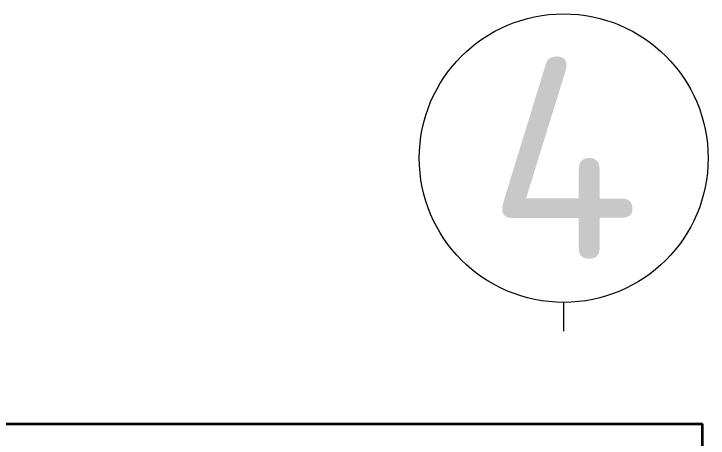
# Model space of a CAD drawing. Header units: millimetres. Extents: x -5016 to 62892, y -6019 to 88916.
# Drawn here: x 14948 to 16150, y 86815 to 87550 of the extents above; entities that cross this region are included whole.
import ezdxf
from ezdxf.enums import TextEntityAlignment as Align

# ---------------------------------------------------------------- set-up
doc = ezdxf.new("R2010")
doc.units = ezdxf.units.MM
doc.linetypes.add('ОВ_ШП', pattern=[460, 300, -80, 0, -80])
for name, color, linetype, lineweight in [('A-WALL', 8, 'Continuous', 13), ('АР_подложка', 8, 'Continuous', 13), ('ОВ_размеры', 7, 'Continuous', 13)]:
    doc.layers.add(name, color=color, linetype=linetype, lineweight=lineweight)
doc.styles.add('GOST', font='isocpeur.ttf', dxfattribs={"width": 0.9})

# ---------------------------------------------------------------- blocks, each defined once
blk = doc.blocks.new('АР_bath')
at = {"layer": 'A-WALL', "lineweight": 35}
for p in [(5428.2, 11512.6), (18308.2, 10082.6)]:
    blk.add_line(p, (18308.2, 11512.6), dxfattribs=at)

msp = doc.modelspace()

# ---------------------------------------------------------------- block references
at = {"layer": 'АР_подложка'}
msp.add_blockref('АР_bath', (-2168, 75327), dxfattribs=at)

# ---------------------------------------------------------------- next in the draw order: linework, layer by layer
at = {"layer": 'ОВ_размеры', "linetype": 'ОВ_ШП'}
msp.add_lwpolyline([(15900, 87000), (15900, 87050)], dxfattribs=at)
at = {"layer": 'ОВ_размеры'}
msp.add_circle((15900, 87300), 250, dxfattribs=at)

# ---------------------------------------------------------------- next in the draw order: texts
at = {"layer": 'ОВ_размеры', "style": 'GOST'}
msp.add_text('4', height=350, dxfattribs=at).set_placement((15900, 87300), align=Align.MIDDLE_CENTER)

doc.saveas('drawing.dxf')
